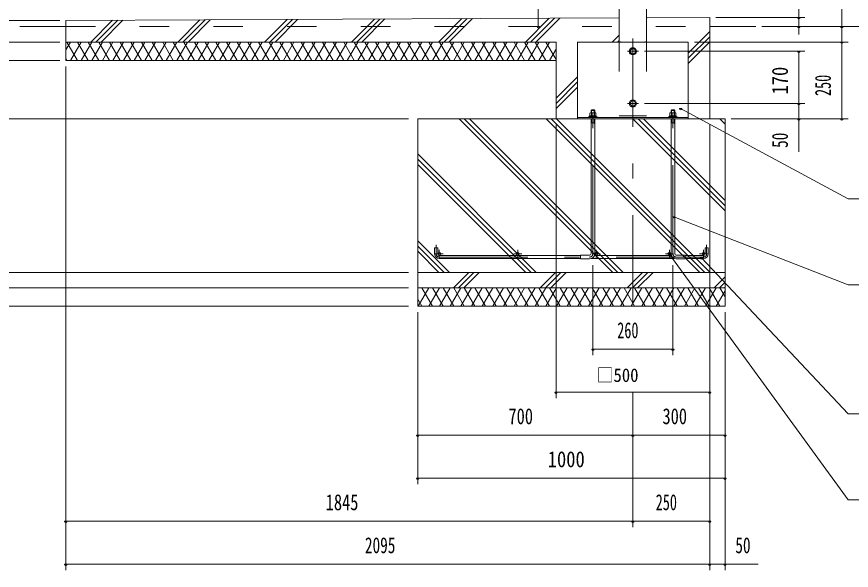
# Model space of a CAD drawing. Units: millimetres, scale not verified, with parts at other scales. Extents: x -25340 to 25344, y -10500 to 10500.
# Drawn here: x 15121 to 21910, y -3330 to 1176 of the extents above; entities that cross this region are included whole.
import ezdxf
from ezdxf.enums import TextEntityAlignment as Align

# ---------------------------------------------------------------- set-up
doc = ezdxf.new("R2010")
doc.units = ezdxf.units.MM
doc.header["$LTSCALE"] = 60
doc.linetypes.add('USER2', pattern=[10, 4, -6])
doc.linetypes.add('USER3', pattern=[24, 12, -5, 2, -5])
for name, color, linetype, lineweight in [('0-6_2-02BOLD', 7, 'Continuous', 18), ('0-7_2-12HIDDEN', 3, 'USER2', 18), ('0-8_2-22CENTER', 3, 'USER3', 18), ('0-9_2-42THIN', 4, 'Continuous', 18), ('0-A_2-52DIM', 3, 'Continuous', 18), ('0-B_2-62HATCH', 2, 'Continuous', 18)]:
    doc.layers.add(name, color=color, linetype=linetype, lineweight=lineweight)
doc.styles.add('ＭＳ ゴシック', font='')
doc.styles.get('ＭＳ ゴシック').set_extended_font_data('MS Gothic')

msp = doc.modelspace()

# ---------------------------------------------------------------- linework, layer by layer
at = {"layer": '0-6_2-02BOLD'}
for p, q in [((20021.66, 1574.93), (20021.66, 969.93)), ((20244.41, 1574.93), (20244.41, 969.93)), ((15520.54, 1144.93), (20021.67, 1166.42)), ((20244.42, 1167.48), (20758.04, 1169.93)), ((20758.04, 1169.93), (20758.04, 344.93)), ((15520.54, 1094.93), (15145.54, 1094.93)), ((15520.54, 1144.93), (15520.54, 819.93)), ((21133.04, 1094.93), (20758.04, 1094.93)), ((19508.04, 969.93), (15520.54, 969.93)), ((19508.04, 969.93), (19508.04, 344.93)), ((19683.04, 969.93), (20583.04, 969.93)), ((19683.04, 969.93), (19683.04, 344.93)), ((20583.04, 969.93), (20583.04, 344.93)), ((20157.58, 894.93), (20145.31, 916.18)), ((20145.31, 873.68), (20157.58, 894.93)), ((19508.04, 819.93), (15520.54, 819.93)), ((20120.77, 873.68), (20145.31, 873.68)), ((20108.51, 469.93), (20120.77, 491.18)), ((20120.77, 491.18), (20145.31, 491.18)), ((19793.04, 412.67), (19798.04, 417.67)), ((19793.04, 412.67), (19823.05, 412.67)), ((19793.04, 394.43), (19793.04, 412.67)), ((19798.04, 417.67), (19818.04, 417.67)), ((19818.04, 417.67), (19823.05, 412.67)), ((19823.05, 394.43), (19823.05, 412.67)), ((20120.77, 448.68), (20108.51, 469.93)), ((20120.77, 448.68), (20145.31, 448.68)), ((20443.04, 394.43), (20443.04, 412.67)), ((20473.04, 412.67), (20443.04, 412.67)), ((20473.04, 394.43), (20473.04, 412.67)), ((18383.04, 344.93), (18383.04, -1180.07)), ((18383.04, 344.93), (20883.04, 344.93)), ((19683.04, 356.18), (20583.04, 356.18)), ((19773.04, 361.93), (19843.04, 361.93)), ((19773.04, 361.93), (19773.04, 356.18)), ((19781.17, 369.43), (19781.17, 361.93)), ((19781.17, 369.43), (19834.92, 369.43)), ((19783.51, 392.17), (19787.42, 394.43)), ((19783.51, 392.17), (19783.51, 369.43)), ((19793.04, -752.57), (19793.04, 344.93)), ((19795.77, 392.17), (19795.77, 369.43)), ((19800.54, 361.93), (19808.04, 369.43)), ((19808.04, 361.93), (19815.54, 369.43)), ((19820.31, 392.17), (19820.31, 369.43)), ((19823.05, -752.57), (19823.05, 344.93)), ((19834.92, 369.43), (19834.92, 361.93)), ((19843.04, 361.93), (19843.04, 356.18)), ((20431.17, 369.43), (20431.17, 361.93)), ((20484.91, 369.43), (20431.17, 369.43)), ((20443.04, -752.57), (20443.04, 344.93)), ((20445.77, 392.17), (20445.77, 369.43)), ((20458.04, 361.93), (20450.54, 369.43)), ((20465.54, 361.93), (20458.04, 369.43)), ((20470.31, 392.17), (20470.31, 369.43)), ((20473.04, -752.57), (20473.04, 344.93)), ((20482.58, 392.17), (20482.58, 369.43)), ((20484.91, 369.43), (20484.91, 361.93)), ((20493.04, 361.93), (20493.04, 356.18)), ((19793.04, 311.18), (19823.05, 311.18)), ((20473.04, 311.18), (20443.04, 311.18)), ((18520.54, -755.07), (18520.54, -705.07)), ((20720.54, -705.07), (20745.54, -705.07)), ((20720.54, -755.07), (20720.54, -705.07)), ((20745.54, -755.07), (20745.54, -705.07)), ((18558.04, -767.57), (19708.04, -767.57)), ((18558.04, -792.57), (19708.04, -792.57)), ((19780.54, -765.07), (19708.04, -765.07)), ((19708.04, -795.07), (19708.04, -765.07)), ((19780.54, -795.07), (19708.04, -795.07)), ((20471.18, -792.57), (19794.9, -792.57)), ((20445.78, -767.57), (19820.31, -767.57)), ((20558.04, -765.07), (20485.54, -765.07)), ((20558.04, -795.07), (20485.54, -795.07)), ((20558.04, -795.07), (20558.04, -765.07)), ((20708.04, -767.57), (20558.04, -767.57)), ((20708.04, -792.57), (20558.04, -792.57)), ((20883.04, -905.07), (18383.04, -905.07)), ((20883.04, -1030.07), (18383.04, -1030.07))]:
    msp.add_line(p, q, dxfattribs=at)
for points in [[(20120.77, 873.68), (20108.51, 894.93), (20120.77, 916.18), (20145.31, 916.18)], [(20145.31, 448.68), (20157.58, 469.93), (20145.31, 491.18)], [(20473.04, 412.67), (20468.04, 417.67), (20448.04, 417.67), (20443.04, 412.67)], [(20883.04, 344.93), (20883.04, -1180.07), (18383.04, -1180.07)], [(19787.42, 394.43), (19828.67, 394.43), (19832.58, 392.17), (19832.58, 369.43)], [(20493.04, 361.93), (20423.04, 361.93), (20423.04, 356.18)], [(20482.58, 392.17), (20478.66, 394.43), (20437.42, 394.43), (20433.51, 392.17), (20433.51, 369.43)], [(18545.54, -755.07), (18545.54, -705.07), (18520.54, -705.07)]]:
    msp.add_lwpolyline(points, dxfattribs=at)
for centre, radius in [((20133.04, 894.93), 30), ((20133.04, 894.93), 20.62), ((20133.04, 469.93), 30), ((20133.04, 469.93), 20.62), ((18558.04, -755.07), 12.5), ((19196.79, -755.07), 12.5), ((19835.54, -755.07), 12.5), ((20430.54, -755.07), 12.5), ((20708.04, -755.07), 12.5)]:
    msp.add_circle(centre, radius, dxfattribs=at)
for centre, radius, start, end in [((19789.64, 384.97), 9.46, 49.5701, 90), ((19808.04, 359.98), 34.45, 69.13593, 110.86406), ((19826.45, 384.97), 9.46, 90, 130.42989), ((20439.64, 384.97), 9.46, 49.57011, 90), ((20458.04, 359.98), 34.45, 69.13594, 110.86407), ((20476.45, 384.97), 9.46, 90, 130.4299), ((18558.04, -755.07), 37.5, 180, 270), ((19780.54, -752.57), 42.5, 270, 0), ((19780.54, -752.57), 12.5, 270, 0), ((20485.54, -752.57), 42.5, 180, 270), ((20485.54, -752.57), 12.5, 180, 270), ((20708.04, -755.07), 37.5, 270, 0)]:
    msp.add_arc(centre, radius, start, end, dxfattribs=at)
at = {"layer": '0-7_2-12HIDDEN'}
for p, q in [((20032.17, 1574.93), (20032.17, 969.93)), ((20233.92, 1574.93), (20233.92, 969.93)), ((15520.54, 1094.93), (20758.04, 1094.93)), ((20021.67, 969.93), (20021.67, 369.93)), ((20244.42, 969.93), (20244.42, 369.93)), ((20021.67, 369.93), (20244.42, 369.93))]:
    msp.add_line(p, q, dxfattribs=at)
at = {"layer": '0-8_2-22CENTER'}
for p, q in [((20133.04, 5319.93), (20133.04, -1305.07)), ((20088.04, 894.93), (20178.04, 894.93)), ((19808.04, -752.57), (19808.04, 447.67)), ((20088.04, 469.93), (20178.04, 469.93)), ((20458.04, -752.57), (20458.04, 447.67)), ((18533.04, -755.07), (18533.04, -680.07)), ((18558.04, -787.57), (18558.04, -722.57)), ((19196.79, -787.57), (19196.79, -722.57)), ((19835.54, -787.57), (19835.54, -722.57)), ((20430.54, -787.57), (20430.54, -722.57)), ((20708.04, -787.57), (20708.04, -722.57)), ((20733.04, -755.07), (20733.04, -680.07)), ((18590.54, -755.07), (18525.54, -755.07)), ((18558.04, -780.07), (20708.04, -780.07)), ((19229.29, -755.07), (19164.29, -755.07)), ((19868.04, -755.07), (19803.04, -755.07)), ((20463.04, -755.07), (20398.04, -755.07)), ((20740.54, -755.07), (20675.54, -755.07))]:
    msp.add_line(p, q, dxfattribs=at)
for centre, radius, start, end in [((18558.04, -755.07), 25, 180, 270), ((19780.54, -752.57), 27.5, 270, 0), ((20485.54, -752.57), 27.5, 180, 270), ((20708.04, -755.07), 25, 270, 0)]:
    msp.add_arc(centre, radius, start, end, dxfattribs=at)
at = {"layer": '0-9_2-42THIN'}
for p, q in [((19796.79, 394.43), (19796.79, 416.41)), ((19819.29, 394.43), (19819.29, 416.41)), ((20446.79, 394.43), (20446.79, 416.41)), ((20469.29, 394.43), (20469.29, 416.41)), ((19796.79, 311.18), (19796.79, 344.93)), ((19819.29, 311.18), (19819.29, 344.93)), ((20446.79, 311.18), (20446.79, 344.93)), ((20469.29, 311.18), (20469.29, 344.93)), ((19793.04, 304.69), (19796.79, 311.18)), ((19819.29, 311.18), (19823.05, 304.69)), ((20446.79, 311.18), (20443.04, 304.69)), ((20473.04, 304.69), (20469.29, 311.18))]:
    msp.add_line(p, q, dxfattribs=at)
at = {"layer": '0-A_2-52DIM'}
for p, q in [((21833.04, 344.93), (21833.04, 5797.43)), ((19363.04, 1919.93), (19363.04, 1094.93)), ((21483.04, 1032.16), (21483.04, 1439.93)), ((20808.04, 1169.93), (21533.04, 1169.93)), ((21493.04, 1169.93), (21473.04, 1169.93)), ((15470.54, 1144.93), (14745.54, 1144.93)), ((19373.04, 1094.93), (19353.04, 1094.93)), ((21183.04, 1094.93), (22233.04, 1094.93)), ((21493.04, 1094.93), (21473.04, 1094.93)), ((21843.04, 1094.93), (21823.04, 1094.93)), ((15470.54, 969.93), (14395.54, 969.93)), ((20633.04, 969.93), (21883.04, 969.93)), ((21843.04, 969.93), (21823.04, 969.93)), ((20228.04, 894.93), (21533.04, 894.93)), ((21493.04, 894.93), (21473.04, 894.93)), ((21483.04, 74.93), (21483.04, 894.93)), ((15470.54, 819.93), (14395.54, 819.93)), ((15520.54, 769.93), (15520.54, -3330.07)), ((20228.04, 469.93), (21533.04, 469.93)), ((20531.09, 428.62), (20511.09, 428.62)), ((20521.09, 428.62), (21883.04, -305.07)), ((21493.04, 469.93), (21473.04, 469.93)), ((18308.05, 344.93), (14045.54, 344.93)), ((20933.04, 344.93), (21883.04, 344.93)), ((21493.04, 344.93), (21473.04, 344.93)), ((21843.04, 344.93), (21823.04, 344.93)), ((19508.04, 294.93), (19508.04, -1930.07)), ((20758.04, 294.93), (20758.04, -3330.07)), ((21883.04, -305.07), (23883.04, -305.07)), ((20475.74, -451.73), (20455.74, -451.73)), ((20465.74, -451.73), (21883.04, -1005.07)), ((20444.17, -761.97), (20424.17, -761.97)), ((20700.32, -786.39), (20680.32, -786.39)), ((20690.32, -786.39), (21883.04, -2055.07)), ((19808.04, -845.07), (19808.04, -1580.07)), ((20458.04, -845.07), (20458.04, -1580.07)), ((18308.05, -905.07), (14395.54, -905.07)), ((23433.04, -1005.07), (21883.04, -1005.07)), ((18308.05, -1030.07), (14395.54, -1030.07)), ((18308.05, -1180.07), (13695.54, -1180.07)), ((18383.04, -1230.07), (18383.04, -2630.07)), ((20883.04, -1230.07), (20883.04, -3330.07)), ((19818.04, -1530.07), (19798.04, -1530.07)), ((20458.04, -1530.07), (19808.04, -1530.07)), ((20468.04, -1530.07), (20448.04, -1530.07)), ((19518.04, -1880.07), (19498.04, -1880.07)), ((20758.04, -1880.07), (19508.04, -1880.07)), ((20133.04, -1880.07), (20133.04, -2980.07)), ((20768.04, -1880.07), (20748.04, -1880.07)), ((21883.04, -2055.07), (23433.04, -2055.07)), ((18393.04, -2230.07), (18373.04, -2230.07)), ((20883.04, -2230.07), (18383.04, -2230.07)), ((20143.04, -2230.07), (20123.04, -2230.07)), ((20893.04, -2230.07), (20873.04, -2230.07)), ((18393.04, -2580.07), (18373.04, -2580.07)), ((20883.04, -2580.07), (18383.04, -2580.07)), ((20893.04, -2580.07), (20873.04, -2580.07)), ((15530.54, -2930.07), (15510.54, -2930.07)), ((20758.04, -2930.07), (15520.54, -2930.07)), ((20143.04, -2930.07), (20123.04, -2930.07)), ((20768.04, -2930.07), (20748.04, -2930.07)), ((15530.54, -3280.07), (15510.54, -3280.07)), ((15520.54, -3280.07), (21153.04, -3280.07)), ((20768.04, -3280.07), (20748.04, -3280.07)), ((20893.04, -3280.07), (20873.04, -3280.07))]:
    msp.add_line(p, q, dxfattribs=at)
msp.add_lwpolyline([(20434.17, -761.97), (21883.04, -2755.07), (23433.04, -2755.07)], dxfattribs=at)
for centre in [(21483.04, 1169.93), (19363.04, 1094.93), (21483.04, 1094.93), (21833.04, 1094.93), (21833.04, 969.93), (21483.04, 894.93), (20521.09, 428.62), (21483.04, 469.93), (21483.04, 344.93), (21833.04, 344.93), (20465.74, -451.73), (20434.17, -761.97), (20690.32, -786.39), (19808.04, -1530.07), (20458.04, -1530.07), (19508.04, -1880.07), (20758.04, -1880.07), (18383.04, -2230.07), (20133.04, -2230.07), (20883.04, -2230.07), (18383.04, -2580.07), (20883.04, -2580.07), (15520.54, -2930.07), (20133.04, -2930.07), (20758.04, -2930.07), (15520.54, -3280.07), (20758.04, -3280.07), (20883.04, -3280.07)]:
    msp.add_arc(centre, 10, 180, 0, dxfattribs=at)
at = {"layer": '0-B_2-62HATCH'}
for p, q in [((17844.3, 969.93), (18031.28, 1156.91)), ((17886.72, 969.93), (18073.91, 1157.12)), ((17929.15, 969.93), (18116.54, 1157.32)), ((18551.4, 969.93), (18741.78, 1160.31)), ((18593.83, 969.93), (18784.41, 1160.51)), ((18636.25, 969.93), (18827.04, 1160.71)), ((19258.51, 969.93), (19452.28, 1163.7)), ((19300.93, 969.93), (19494.91, 1163.9)), ((19343.36, 969.93), (19537.54, 1164.1)), ((20244.42, 1163.88), (20248.03, 1167.5)), ((15722.98, 969.93), (15899.78, 1146.74)), ((15765.4, 969.93), (15942.42, 1146.94)), ((15807.83, 969.93), (15985.05, 1147.15)), ((16430.08, 969.93), (16610.28, 1150.13)), ((16472.51, 969.93), (16652.91, 1150.34)), ((16514.93, 969.93), (16695.54, 1150.54)), ((17137.19, 969.93), (17320.78, 1153.52)), ((17179.61, 969.93), (17363.41, 1153.73)), ((17222.04, 969.93), (17406.04, 1153.93)), ((19965.62, 969.93), (20021.67, 1025.98)), ((20583.04, 880.25), (20758.04, 1055.25)), ((15520.54, 905.85), (15557.54, 969.93)), ((15615.27, 819.93), (15528.67, 969.93)), ((15557.54, 819.93), (15644.14, 969.93)), ((15701.88, 819.93), (15615.27, 969.93)), ((15644.14, 819.93), (15730.74, 969.93)), ((15788.48, 819.93), (15701.88, 969.93)), ((15730.74, 819.93), (15817.35, 969.93)), ((15875.08, 819.93), (15788.48, 969.93)), ((15817.35, 819.93), (15903.95, 969.93)), ((15961.69, 819.93), (15875.08, 969.93)), ((15903.95, 819.93), (15990.55, 969.93)), ((16048.29, 819.93), (15961.69, 969.93)), ((15990.55, 819.93), (16077.15, 969.93)), ((16134.89, 819.93), (16048.29, 969.93)), ((16077.15, 819.93), (16163.76, 969.93)), ((16221.49, 819.93), (16134.89, 969.93)), ((16163.76, 819.93), (16250.36, 969.93)), ((16308.09, 819.93), (16221.49, 969.93)), ((16250.36, 819.93), (16336.96, 969.93)), ((16394.7, 819.93), (16308.1, 969.93)), ((16336.96, 819.93), (16423.56, 969.93)), ((16481.3, 819.93), (16394.7, 969.93)), ((16423.56, 819.93), (16510.17, 969.93)), ((16567.9, 819.93), (16481.3, 969.93)), ((16510.17, 819.93), (16596.77, 969.93)), ((16654.51, 819.93), (16567.9, 969.93)), ((16596.77, 819.93), (16683.37, 969.93)), ((16741.11, 819.93), (16654.51, 969.93)), ((16683.37, 819.93), (16769.98, 969.93)), ((16827.71, 819.93), (16741.11, 969.93)), ((16769.98, 819.93), (16856.58, 969.93)), ((16914.31, 819.93), (16827.71, 969.93)), ((16856.58, 819.93), (16943.18, 969.93)), ((17000.92, 819.93), (16914.31, 969.93)), ((16943.18, 819.93), (17029.78, 969.93)), ((17087.52, 819.93), (17000.92, 969.93)), ((17029.78, 819.93), (17116.38, 969.93)), ((17174.12, 819.93), (17087.52, 969.93)), ((17116.39, 819.93), (17202.99, 969.93)), ((17260.72, 819.93), (17174.12, 969.93)), ((17202.99, 819.93), (17289.59, 969.93)), ((17347.33, 819.93), (17260.72, 969.93)), ((17289.59, 819.93), (17376.19, 969.93)), ((17433.93, 819.93), (17347.33, 969.93)), ((17376.19, 819.93), (17462.8, 969.93)), ((17520.53, 819.93), (17433.93, 969.93)), ((17462.8, 819.93), (17549.4, 969.93)), ((17607.13, 819.93), (17520.53, 969.93)), ((17549.4, 819.93), (17636, 969.93)), ((17693.74, 819.93), (17607.13, 969.93)), ((17636, 819.93), (17722.6, 969.93)), ((17780.34, 819.93), (17693.74, 969.93)), ((17722.6, 819.93), (17809.21, 969.93)), ((17866.94, 819.93), (17780.34, 969.93)), ((17809.21, 819.93), (17895.81, 969.93)), ((17953.54, 819.93), (17866.94, 969.93)), ((17895.81, 819.93), (17982.41, 969.93)), ((18040.15, 819.93), (17953.55, 969.93)), ((17982.41, 819.93), (18069.01, 969.93)), ((18126.75, 819.93), (18040.15, 969.93)), ((18069.01, 819.93), (18155.62, 969.93)), ((18213.35, 819.93), (18126.75, 969.93)), ((18155.62, 819.93), (18242.22, 969.93)), ((18299.96, 819.93), (18213.35, 969.93)), ((18242.22, 819.93), (18328.82, 969.93)), ((18386.56, 819.93), (18299.96, 969.93)), ((18328.82, 819.93), (18415.43, 969.93)), ((18473.16, 819.93), (18386.56, 969.93)), ((18415.43, 819.93), (18502.02, 969.93)), ((18559.76, 819.93), (18473.16, 969.93)), ((18502.03, 819.93), (18588.63, 969.93)), ((18646.36, 819.93), (18559.77, 969.93)), ((18588.63, 819.93), (18675.23, 969.93)), ((18732.97, 819.93), (18646.36, 969.93)), ((18675.23, 819.93), (18761.83, 969.93)), ((18819.57, 819.93), (18732.97, 969.93)), ((18761.83, 819.93), (18848.44, 969.93)), ((18906.17, 819.93), (18819.57, 969.93)), ((18848.44, 819.93), (18935.04, 969.93)), ((18992.77, 819.93), (18906.18, 969.93)), ((18935.04, 819.93), (19021.64, 969.93)), ((19079.38, 819.93), (18992.77, 969.93)), ((19021.64, 819.93), (19108.24, 969.93)), ((19165.98, 819.93), (19079.38, 969.93)), ((19108.25, 819.93), (19194.85, 969.93)), ((19252.58, 819.93), (19165.98, 969.93)), ((19194.85, 819.93), (19281.45, 969.93)), ((19339.19, 819.93), (19252.58, 969.93)), ((19281.45, 819.93), (19368.05, 969.93)), ((19425.79, 819.93), (19339.19, 969.93)), ((19368.05, 819.93), (19454.65, 969.93)), ((19508.04, 827.47), (19425.79, 969.93)), ((20008.04, 969.93), (20021.67, 983.56)), ((20583.04, 837.83), (20758.04, 1012.82)), ((20583.04, 795.4), (20758.04, 970.4)), ((19454.65, 819.93), (19508.04, 912.4)), ((15528.67, 819.93), (15520.54, 834.01)), ((19508.04, 512.36), (19683.04, 687.36)), ((19508.04, 469.93), (19683.04, 644.93)), ((19508.04, 427.5), (19683.04, 602.5)), ((18719.29, 344.93), (19969.3, -905.07)), ((18761.72, 344.93), (20011.72, -905.07)), ((18804.15, 344.93), (20054.15, -905.07)), ((19426.4, 344.93), (20676.4, -905.07)), ((19468.83, 344.93), (20718.83, -905.07)), ((19511.25, 344.93), (20761.26, -905.07)), ((20133.51, 344.93), (20883.04, -404.6)), ((20175.94, 344.93), (20883.04, -362.17)), ((20218.36, 344.93), (20883.04, -319.75)), ((20754.83, 344.93), (20758.04, 348.14)), ((20840.62, 344.93), (20883.04, 302.51)), ((18383.04, 58.93), (19347.04, -905.07)), ((18383.04, 16.5), (19304.61, -905.07)), ((18383.04, -25.92), (19262.19, -905.07)), ((18383.04, -648.18), (18639.94, -905.07)), ((18383.04, -690.6), (18597.51, -905.07)), ((18383.04, -733.03), (18555.08, -905.07)), ((18672.72, -1030.07), (18797.72, -905.07)), ((18715.15, -1030.07), (18840.15, -905.07)), ((18757.58, -1030.07), (18882.57, -905.07)), ((19379.83, -1030.07), (19504.83, -905.07)), ((19422.25, -1030.07), (19547.26, -905.07)), ((19464.68, -1030.07), (19589.68, -905.07)), ((20086.94, -1030.07), (20211.94, -905.07)), ((20129.36, -1030.07), (20254.36, -905.07)), ((20171.79, -1030.07), (20296.79, -905.07)), ((20794.04, -1030.07), (20883.04, -941.07)), ((20836.47, -1030.07), (20883.04, -983.5)), ((18383.04, -1036.15), (18386.56, -1030.07)), ((18386.55, -1180.07), (18473.16, -1030.07)), ((18502.03, -1180.07), (18415.43, -1030.07)), ((18473.16, -1180.07), (18559.76, -1030.07)), ((18588.63, -1180.07), (18502.03, -1030.07)), ((18559.76, -1180.07), (18646.36, -1030.07)), ((18675.23, -1180.07), (18588.63, -1030.07)), ((18646.36, -1180.07), (18732.97, -1030.07)), ((18761.83, -1180.07), (18675.23, -1030.07)), ((18732.97, -1180.07), (18819.57, -1030.07)), ((18848.44, -1180.07), (18761.83, -1030.07)), ((18819.57, -1180.07), (18906.17, -1030.07)), ((18935.04, -1180.07), (18848.44, -1030.07)), ((18906.17, -1180.07), (18992.77, -1030.07)), ((19021.64, -1180.07), (18935.04, -1030.07)), ((18992.77, -1180.07), (19079.38, -1030.07)), ((19108.24, -1180.07), (19021.64, -1030.07)), ((19079.38, -1180.07), (19165.98, -1030.07)), ((19194.85, -1180.07), (19108.24, -1030.07)), ((19165.98, -1180.07), (19252.58, -1030.07)), ((19281.45, -1180.07), (19194.85, -1030.07)), ((19252.58, -1180.07), (19339.18, -1030.07)), ((19368.05, -1180.07), (19281.45, -1030.07)), ((19339.18, -1180.07), (19425.79, -1030.07)), ((19454.66, -1180.07), (19368.05, -1030.07)), ((19425.79, -1180.07), (19512.39, -1030.07)), ((19541.26, -1180.07), (19454.66, -1030.07)), ((19512.39, -1180.07), (19598.99, -1030.07)), ((19627.86, -1180.07), (19541.26, -1030.07)), ((19598.99, -1180.07), (19685.6, -1030.07)), ((19714.46, -1180.07), (19627.86, -1030.07)), ((19685.6, -1180.07), (19772.2, -1030.07)), ((19801.07, -1180.07), (19714.46, -1030.07)), ((19772.2, -1180.07), (19858.8, -1030.07)), ((19887.67, -1180.07), (19801.07, -1030.07)), ((19858.8, -1180.07), (19945.4, -1030.07)), ((19974.27, -1180.07), (19887.67, -1030.07)), ((19945.4, -1180.07), (20032, -1030.07)), ((20060.87, -1180.07), (19974.27, -1030.07)), ((20032, -1180.07), (20118.61, -1030.07)), ((20147.48, -1180.07), (20060.87, -1030.07)), ((20118.61, -1180.07), (20205.21, -1030.07)), ((20234.08, -1180.07), (20147.47, -1030.07)), ((20205.21, -1180.07), (20291.81, -1030.07)), ((20320.68, -1180.07), (20234.08, -1030.07)), ((20291.81, -1180.07), (20378.41, -1030.07)), ((20407.28, -1180.07), (20320.68, -1030.07)), ((20378.41, -1180.07), (20465.02, -1030.07)), ((20493.89, -1180.07), (20407.28, -1030.07)), ((20465.02, -1180.07), (20551.62, -1030.07)), ((20580.49, -1180.07), (20493.89, -1030.07)), ((20551.62, -1180.07), (20638.22, -1030.07)), ((20667.09, -1180.07), (20580.49, -1030.07)), ((20638.22, -1180.07), (20724.83, -1030.07)), ((20753.69, -1180.07), (20667.09, -1030.07)), ((20724.83, -1180.07), (20811.43, -1030.07)), ((20840.3, -1180.07), (20753.69, -1030.07)), ((20811.43, -1180.07), (20883.04, -1056.03)), ((20883.04, -1104.11), (20840.3, -1030.07)), ((20878.9, -1030.07), (20883.04, -1025.92)), ((18415.43, -1180.07), (18383.04, -1123.99))]:
    msp.add_line(p, q, dxfattribs=at)

# ---------------------------------------------------------------- texts
at = {"layer": '0-A_2-52DIM', "color": 7, "style": 'ＭＳ ゴシック'}
for s, width, p in [('170', 0.85, (21433.04, 542.94)), ('250', 0.65, (21783.04, 530.6)), ('50', 0.7, (21433.04, 108.21))]:
    msp.add_text(s, height=130.2, rotation=90, dxfattribs=dict(at, width=width)).set_placement(p, align=Align.BOTTOM_LEFT)
for s, height, width, p in [('260', 130.2, 0.65, (20005.77, -1480.07)), ('□500', 110.7, 0.9, (19839.29, -1830.07)), ('700', 130.2, 0.75, (19121.04, -2180.07)), ('300', 130.2, 0.75, (20373.94, -2180.07)), ('1000', 130.2, 0.85, (19440.24, -2530.07)), ('1845', 130.2, 0.75, (17634.57, -2880.07)), ('250', 130.2, 0.65, (20318.71, -2880.07)), ('2095', 130.2, 0.7, (17953.28, -3230.07)), ('50', 130.2, 0.7, (20966.33, -3230.07))]:
    msp.add_text(s, height=height, dxfattribs=dict(at, width=width)).set_placement(p, align=Align.BOTTOM_LEFT)

doc.saveas('drawing.dxf')
